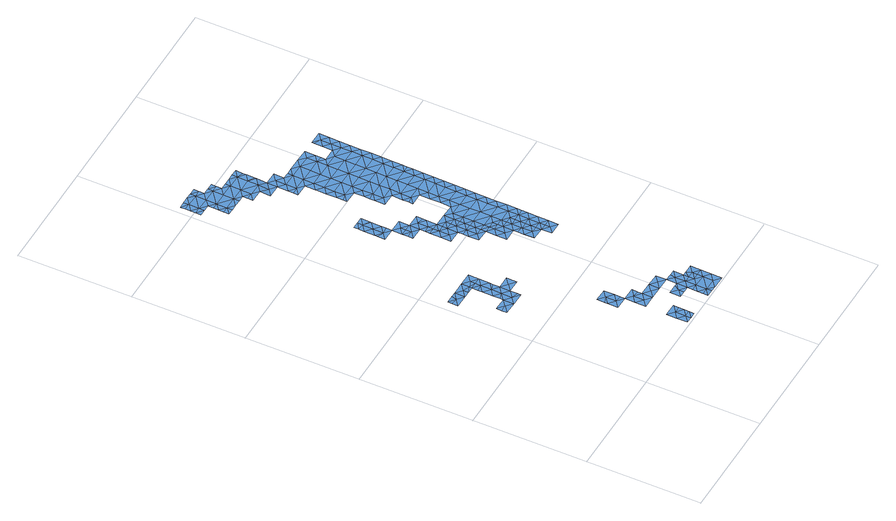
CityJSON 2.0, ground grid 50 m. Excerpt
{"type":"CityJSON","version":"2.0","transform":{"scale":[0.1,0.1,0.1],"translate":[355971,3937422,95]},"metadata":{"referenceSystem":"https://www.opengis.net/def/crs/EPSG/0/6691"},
"CityObjects":{
"waterbody1":{"type":"WaterBody","attributes":{"name":"9","class":"1140","function":"1","WaterBodyRiverFloodingRiskAttribute.description":"5","WaterBodyRiverFloodingRiskAttribute.rankOrg":"1","WaterBodyRiverFloodingRiskAttribute.adminType":"2","WaterBodyRiverFloodingRiskAttribute.scale":"L1"},"geometry":[{"type":"MultiSurface","lod":"1","boundaries":[[[0,1,2]],[[3,4,5]],[[6,5,7]],[[5,6,3]],[[5,4,8]],[[0,9,1]],[[1,9,4]],[[10,5,8]],[[5,10,7]],[[0,11,9]],[[9,11,8]],[[8,4,9]]]}]},
"waterbody2":{"type":"WaterBody","attributes":{"name":"9","class":"1140","function":"1","WaterBodyRiverFloodingRiskAttribute.description":"5","WaterBodyRiverFloodingRiskAttribute.rankOrg":"1","WaterBodyRiverFloodingRiskAttribute.adminType":"2","WaterBodyRiverFloodingRiskAttribute.scale":"L1"},"geometry":[{"type":"MultiSurface","lod":"1","boundaries":[[[2,12,13]],[[14,13,15]],[[14,16,13]],[[17,16,14]],[[18,13,19]],[[20,21,22]],[[20,23,21]],[[24,25,20]],[[25,24,26]],[[17,14,22]],[[26,24,27]],[[27,24,28]],[[29,30,31]],[[32,29,31]],[[33,34,25]],[[28,24,14]],[[28,14,15]],[[24,20,22]],[[26,33,25]],[[35,20,25]],[[30,33,31]],[[16,19,13]],[[2,13,18]],[[33,26,31]],[[32,31,26]],[[35,25,34]],[[21,23,36]],[[22,21,36]],[[15,13,12]],[[14,24,22]]]}]},
"waterbody3":{"type":"WaterBody","attributes":{"name":"9","class":"1140","function":"1","WaterBodyRiverFloodingRiskAttribute.description":"5","WaterBodyRiverFloodingRiskAttribute.rankOrg":"1","WaterBodyRiverFloodingRiskAttribute.adminType":"2","WaterBodyRiverFloodingRiskAttribute.scale":"L1"},"geometry":[{"type":"MultiSurface","lod":"1","boundaries":[[[37,38,39]],[[40,41,42]],[[41,43,42]],[[43,44,42]],[[37,40,42]],[[45,44,43]],[[39,40,37]],[[38,37,46]],[[46,37,47]],[[47,37,42]],[[47,42,44]]]}]},
"waterbody4":{"type":"WaterBody","attributes":{"name":"9","class":"1140","function":"1","WaterBodyRiverFloodingRiskAttribute.description":"5","WaterBodyRiverFloodingRiskAttribute.rankOrg":"2","WaterBodyRiverFloodingRiskAttribute.adminType":"2","WaterBodyRiverFloodingRiskAttribute.scale":"L1"},"geometry":[{"type":"MultiSurface","lod":"1","boundaries":[[[0,2,18]],[[11,0,48]],[[48,0,18]],[[19,49,48]],[[18,19,48]],[[49,11,48]]]}]},
"waterbody5":{"type":"WaterBody","attributes":{"name":"9","class":"1140","function":"1","WaterBodyRiverFloodingRiskAttribute.description":"5","WaterBodyRiverFloodingRiskAttribute.rankOrg":"1","WaterBodyRiverFloodingRiskAttribute.adminType":"2","WaterBodyRiverFloodingRiskAttribute.scale":"L1"},"geometry":[{"type":"MultiSurface","lod":"1","boundaries":[[[50,51,52]],[[51,50,53]],[[54,51,53]],[[55,56,57]],[[58,51,54]],[[56,59,57]],[[52,56,55]],[[52,51,56]],[[58,56,51]],[[58,59,56]]]}]},
"waterbody6":{"type":"WaterBody","attributes":{"name":"9","class":"1140","function":"1","WaterBodyRiverFloodingRiskAttribute.description":"5","WaterBodyRiverFloodingRiskAttribute.rankOrg":"1","WaterBodyRiverFloodingRiskAttribute.adminType":"2","WaterBodyRiverFloodingRiskAttribute.scale":"L1"},"geometry":[{"type":"MultiSurface","lod":"1","boundaries":[[[60,61,57]],[[62,61,60]],[[62,60,63]],[[64,63,60]],[[65,64,60]],[[66,63,64]],[[64,67,66]],[[65,67,64]],[[57,65,60]]]}]},
"waterbody7":{"type":"WaterBody","attributes":{"name":"9","class":"1140","function":"1","WaterBodyRiverFloodingRiskAttribute.description":"5","WaterBodyRiverFloodingRiskAttribute.rankOrg":"2","WaterBodyRiverFloodingRiskAttribute.adminType":"2","WaterBodyRiverFloodingRiskAttribute.scale":"L1"},"geometry":[{"type":"MultiSurface","lod":"1","boundaries":[[[68,69,70]],[[71,72,73]],[[73,72,70]],[[68,72,71]],[[68,63,69]],[[66,69,63]],[[66,70,69]],[[72,68,70]]]}]},
"waterbody8":{"type":"WaterBody","attributes":{"name":"9","class":"1140","function":"1","WaterBodyRiverFloodingRiskAttribute.description":"5","WaterBodyRiverFloodingRiskAttribute.rankOrg":"1","WaterBodyRiverFloodingRiskAttribute.adminType":"2","WaterBodyRiverFloodingRiskAttribute.scale":"L1"},"geometry":[{"type":"MultiSurface","lod":"1","boundaries":[[[74,75,76]],[[77,75,78]],[[79,78,80]],[[81,79,82]],[[83,81,84]],[[84,81,85]],[[85,81,82]],[[82,79,80]],[[86,87,80]],[[88,73,89]],[[89,90,88]],[[89,87,90]],[[89,80,87]],[[89,82,80]],[[89,73,82]],[[91,92,93]],[[94,92,91]],[[95,75,77]],[[95,76,75]],[[93,96,91]],[[97,98,96]],[[96,93,99]],[[97,96,99]],[[86,80,98]],[[80,78,98]],[[98,78,96]],[[100,81,83]],[[100,79,81]],[[101,78,79]],[[101,77,78]],[[78,75,96]],[[96,75,91]],[[75,94,91]],[[74,94,75]]]}]},
"waterbody9":{"type":"WaterBody","attributes":{"name":"9","class":"1140","function":"1","WaterBodyRiverFloodingRiskAttribute.description":"5","WaterBodyRiverFloodingRiskAttribute.rankOrg":"2","WaterBodyRiverFloodingRiskAttribute.adminType":"2","WaterBodyRiverFloodingRiskAttribute.scale":"L1"},"geometry":[{"type":"MultiSurface","lod":"1","boundaries":[[[102,103,104]],[[102,105,103]],[[106,107,105]],[[105,102,106]],[[108,109,110]],[[109,108,104]],[[104,111,109]],[[112,111,104]],[[107,106,113]],[[102,114,106]],[[112,104,103]],[[108,115,104]],[[116,106,114]],[[114,102,115]],[[115,102,104]],[[106,117,113]],[[117,106,116]]]}]},
"waterbody10":{"type":"WaterBody","attributes":{"name":"9","class":"1140","function":"1","WaterBodyRiverFloodingRiskAttribute.description":"5","WaterBodyRiverFloodingRiskAttribute.rankOrg":"2","WaterBodyRiverFloodingRiskAttribute.adminType":"2","WaterBodyRiverFloodingRiskAttribute.scale":"L1"},"geometry":[{"type":"MultiSurface","lod":"1","boundaries":[[[118,119,120]],[[121,122,118]],[[122,123,118]],[[119,118,123]],[[124,121,118]],[[120,124,118]]]}]},
"waterbody11":{"type":"WaterBody","attributes":{"name":"9","class":"1140","function":"1","WaterBodyRiverFloodingRiskAttribute.description":"5","WaterBodyRiverFloodingRiskAttribute.rankOrg":"2","WaterBodyRiverFloodingRiskAttribute.adminType":"2","WaterBodyRiverFloodingRiskAttribute.scale":"L1"},"geometry":[{"type":"MultiSurface","lod":"1","boundaries":[[[125,99,126]],[[97,99,125]],[[86,98,125]],[[125,126,127]],[[125,98,97]],[[86,125,127]],[[86,127,87]]]}]},
"waterbody12":{"type":"WaterBody","attributes":{"name":"9","class":"1140","function":"1","WaterBodyRiverFloodingRiskAttribute.description":"5","WaterBodyRiverFloodingRiskAttribute.rankOrg":"1","WaterBodyRiverFloodingRiskAttribute.adminType":"2","WaterBodyRiverFloodingRiskAttribute.scale":"L1"},"geometry":[{"type":"MultiSurface","lod":"1","boundaries":[[[113,128,129]],[[121,129,128]],[[123,122,128]],[[128,122,121]],[[113,123,128]]]}]},
"waterbody13":{"type":"WaterBody","attributes":{"name":"9","class":"1140","function":"1","WaterBodyRiverFloodingRiskAttribute.description":"5","WaterBodyRiverFloodingRiskAttribute.rankOrg":"2","WaterBodyRiverFloodingRiskAttribute.adminType":"2","WaterBodyRiverFloodingRiskAttribute.scale":"L1"},"geometry":[{"type":"MultiSurface","lod":"1","boundaries":[[[130,131,132]],[[133,130,134]],[[133,135,136]],[[137,138,135]],[[139,133,134]],[[133,139,140]],[[140,141,137]],[[142,137,141]],[[138,137,142]],[[143,144,145]],[[144,143,134]],[[133,140,137]],[[136,146,133]],[[146,130,133]],[[146,147,130]],[[147,131,130]],[[148,149,150]],[[149,151,150]],[[151,152,150]],[[145,150,152]],[[150,145,144]],[[137,135,133]],[[130,153,134]],[[132,153,130]],[[144,134,153]],[[153,150,144]],[[148,150,153]]]}]},
"waterbody14":{"type":"WaterBody","attributes":{"name":"9","class":"1140","function":"1","WaterBodyRiverFloodingRiskAttribute.description":"5","WaterBodyRiverFloodingRiskAttribute.rankOrg":"1","WaterBodyRiverFloodingRiskAttribute.adminType":"2","WaterBodyRiverFloodingRiskAttribute.scale":"L1"},"geometry":[{"type":"MultiSurface","lod":"1","boundaries":[[[154,155,151]],[[152,151,155]],[[156,154,149]],[[151,149,154]],[[156,157,154]],[[158,157,156]],[[159,157,158]],[[159,121,157]],[[155,154,124]],[[154,157,124]],[[121,124,157]]]}]},
"waterbody15":{"type":"WaterBody","attributes":{"name":"9","class":"1140","function":"1","WaterBodyRiverFloodingRiskAttribute.description":"5","WaterBodyRiverFloodingRiskAttribute.rankOrg":"1","WaterBodyRiverFloodingRiskAttribute.adminType":"2","WaterBodyRiverFloodingRiskAttribute.scale":"L1"},"geometry":[{"type":"MultiSurface","lod":"1","boundaries":[[[160,161,162]],[[163,164,165]],[[164,163,166]],[[163,167,166]],[[168,167,163]],[[168,169,167]],[[168,170,169]],[[170,168,171]],[[171,168,172]],[[173,172,168]],[[172,173,174]],[[175,174,173]],[[176,174,175]],[[174,176,177]],[[175,178,176]],[[173,179,180]],[[173,163,179]],[[181,179,163]],[[182,183,184]],[[185,186,187]],[[186,188,189]],[[188,190,191]],[[192,193,194]],[[194,195,191]],[[188,191,195]],[[188,195,189]],[[187,186,189]],[[131,187,189]],[[149,196,197]],[[132,196,153]],[[148,153,196]],[[148,196,149]],[[198,199,200]],[[201,198,200]],[[138,202,135]],[[185,203,204]],[[203,146,136]],[[147,187,131]],[[187,203,185]],[[203,187,146]],[[147,146,187]],[[136,135,203]],[[135,202,203]],[[203,202,204]],[[204,202,201]],[[205,201,202]],[[138,205,202]],[[142,205,138]],[[132,131,196]],[[196,131,197]],[[197,131,189]],[[195,197,189]],[[194,191,192]],[[206,192,191]],[[190,206,191]],[[207,206,190]],[[183,207,190]],[[183,190,184]],[[188,184,190]],[[186,184,188]],[[185,184,186]],[[208,184,185]],[[184,208,182]],[[182,208,209]],[[210,209,208]],[[209,210,211]],[[211,210,212]],[[212,210,204]],[[212,204,200]],[[212,200,213]],[[214,213,200]],[[215,216,217]],[[217,216,218]],[[219,218,216]],[[220,221,217]],[[221,222,217]],[[223,224,172]],[[172,225,223]],[[172,177,225]],[[177,172,174]],[[180,175,173]],[[226,178,227]],[[222,228,217]],[[192,229,230]],[[231,232,233]],[[226,234,176]],[[234,235,176]],[[236,235,234]],[[237,235,236]],[[238,235,237]],[[239,240,241]],[[241,240,242]],[[243,242,240]],[[244,242,243]],[[244,245,246]],[[245,244,247]],[[245,247,248]],[[245,248,249]],[[248,250,249]],[[248,251,250]],[[248,252,251]],[[251,252,253]],[[254,253,252]],[[253,254,255]],[[255,254,256]],[[257,255,256]],[[258,259,260]],[[259,261,260]],[[259,262,261]],[[263,264,265]],[[266,264,263]],[[267,264,266]],[[260,264,267]],[[260,267,268]],[[260,268,255]],[[255,268,251]],[[268,269,251]],[[266,269,268]],[[266,270,269]],[[271,272,273]],[[274,273,263]],[[275,274,276]],[[275,276,277]],[[278,277,169]],[[277,279,169]],[[278,169,280]],[[281,280,170]],[[249,282,283]],[[284,282,250]],[[284,250,285]],[[250,269,285]],[[286,245,283]],[[278,280,287]],[[287,271,278]],[[271,277,278]],[[288,167,279]],[[166,167,288]],[[277,271,275]],[[275,273,274]],[[289,274,263]],[[271,273,275]],[[270,285,269]],[[266,268,267]],[[263,265,289]],[[261,290,264]],[[262,290,261]],[[260,261,264]],[[160,291,292]],[[258,260,257]],[[255,257,260]],[[257,256,291]],[[253,255,251]],[[250,251,269]],[[249,250,282]],[[245,249,283]],[[246,245,286]],[[244,243,247]],[[240,293,243]],[[294,281,170]],[[224,171,172]],[[171,294,170]],[[280,169,170]],[[279,167,169]],[[163,173,168]],[[163,165,181]],[[254,295,256]],[[254,296,295]],[[297,298,299]],[[295,296,300]],[[301,302,303]],[[304,300,296]],[[301,305,302]],[[302,305,306]],[[307,296,254]],[[254,252,307]],[[247,252,248]],[[293,247,243]],[[306,305,308]],[[240,309,293]],[[240,310,309]],[[302,306,311]],[[311,312,313]],[[309,310,314]],[[310,240,239]],[[315,316,317]],[[318,319,320]],[[321,312,317]],[[312,321,322]],[[323,324,322]],[[323,325,326]],[[325,319,230]],[[193,192,230]],[[206,327,192]],[[328,327,206]],[[326,229,329]],[[329,327,328]],[[328,206,207]],[[177,235,238]],[[330,177,238]],[[330,331,177]],[[332,333,334]],[[334,333,237]],[[335,334,237]],[[336,335,337]],[[337,338,336]],[[339,338,337]],[[339,337,340]],[[236,340,337]],[[225,331,341]],[[341,342,225]],[[225,342,343]],[[215,217,228]],[[220,217,218]],[[216,344,219]],[[200,199,214]],[[204,201,200]],[[210,185,204]],[[345,211,212]],[[210,208,185]],[[327,329,229]],[[327,229,192]],[[229,325,230]],[[325,229,326]],[[322,325,323]],[[321,325,322]],[[321,319,325]],[[317,319,321]],[[319,317,320]],[[316,320,317]],[[346,320,316]],[[347,320,346]],[[347,318,320]],[[230,318,193]],[[230,319,318]],[[239,348,310]],[[315,310,348]],[[315,314,310]],[[315,317,314]],[[312,314,317]],[[311,314,312]],[[314,311,309]],[[306,309,311]],[[309,306,293]],[[308,293,306]],[[308,247,293]],[[308,252,247]],[[308,305,252]],[[252,305,307]],[[305,296,307]],[[301,296,305]],[[296,301,304]],[[303,304,301]],[[343,223,225]],[[237,337,335]],[[177,331,225]],[[333,238,237]],[[337,237,236]],[[176,235,177]],[[178,226,176]],[[234,231,236]],[[231,233,236]],[[233,340,236]],[[349,303,302]],[[302,350,349]],[[302,311,350]],[[350,311,313]],[[350,313,351]],[[351,313,352]],[[352,313,324]],[[313,322,324]],[[313,312,322]],[[350,351,349]],[[299,295,300]],[[298,295,299]],[[295,298,256]],[[298,291,256]],[[291,298,292]],[[292,298,297]],[[297,353,292]],[[161,292,353]],[[292,161,160]],[[290,265,264]],[[162,161,354]],[[354,161,355]],[[356,344,357]],[[357,344,216]],[[357,216,358]],[[358,216,215]],[[359,273,272]],[[273,359,263]],[[272,360,359]],[[359,360,361]],[[270,359,361]],[[266,359,270]],[[266,263,359]],[[161,353,355]],[[362,357,358]],[[213,356,357]],[[212,213,357]],[[345,357,362]],[[357,345,212]]]}]},
"waterbody16":{"type":"WaterBody","attributes":{"name":"9","class":"1140","function":"1","WaterBodyRiverFloodingRiskAttribute.description":"5","WaterBodyRiverFloodingRiskAttribute.rankOrg":"2","WaterBodyRiverFloodingRiskAttribute.adminType":"2","WaterBodyRiverFloodingRiskAttribute.scale":"L1"},"geometry":[{"type":"MultiSurface","lod":"1","boundaries":[[[363,364,365]],[[366,367,142]],[[367,366,368]],[[369,370,364]],[[205,142,367]],[[219,344,365]],[[218,219,365]],[[371,220,218]],[[220,371,221]],[[214,199,372]],[[356,213,372]],[[201,205,198]],[[364,371,365]],[[371,218,365]],[[198,367,199]],[[199,367,368]],[[370,221,371]],[[364,370,371]],[[363,365,373]],[[374,373,368]],[[344,372,365]],[[356,372,344]],[[198,205,367]],[[372,373,365]],[[372,199,373]],[[374,368,366]],[[213,214,372]],[[199,368,373]]]}]},
"waterbody17":{"type":"WaterBody","attributes":{"name":"9","class":"1140","function":"1","WaterBodyRiverFloodingRiskAttribute.description":"5","WaterBodyRiverFloodingRiskAttribute.rankOrg":"2","WaterBodyRiverFloodingRiskAttribute.adminType":"2","WaterBodyRiverFloodingRiskAttribute.scale":"L1"},"geometry":[{"type":"MultiSurface","lod":"1","boundaries":[[[375,221,376]],[[376,377,375]],[[377,228,375]],[[222,221,375]],[[375,228,222]]]}]}
},
"vertices":[
[158,859,4],[128,848,4],[157,847,4],[44,849,4],[101,848,4],[73,872,4],[45,876,4],[45,895,4],[102,894,4],[130,871,4],[80,895,4],[158,893,4],
[157,821,4],[185,824,4],[185,777,4],[157,801,4],[213,800,4],[213,786,4],[186,847,4],[214,846,4],[212,708,4],[241,730,4],[213,754,4],[269,707,4],[184,731,4],[183,685,4],[155,708,4],[155,722,4],[156,755,4],[98,684,4],[98,663,4],[127,686,4],[99,709,4],[154,662,4],[211,661,4],[211,675,4],[269,753,4],
[400,80,9],[429,103,9],[372,104,9],[371,58,9],[371,12,9],[399,34,9],[399,11,9],[428,34,9],[427,11,9],[428,80,9],[428,57,9],
[186,870,4],[215,892,4],
[377,381,9],[348,359,9],[376,335,9],[320,382,9],[319,350,9],[375,307,9],[347,312,9],[375,289,9],[319,336,9],[318,290,9],
[403,265,9],[432,288,9],[431,263,9],[431,242,9],[402,219,9],[374,243,9],[430,195,9],[374,196,9],
[488,241,9],[459,218,9],[487,195,9],[544,240,9],[516,217,9],[544,194,9],
[573,8,8],[569,31,9],[541,9,9],[541,55,9],[570,78,9],[542,101,9],[571,124,9],[514,125,9],[543,147,9],[485,102,9],[486,148,9],[527,148,9],[599,123,8],[599,147,8],[575,193,9],[571,170,9],[600,193,9],[626,31,8],[654,7,8],[655,53,8],[597,8,8],[541,32,9],[627,77,8],[627,100,8],[599,100,8],[655,99,8],[514,102,9],[542,78,9],
[250,1331,28],[279,1354,29],[251,1377,29],[278,1307,28],[250,1285,28],[278,1288,28],[223,1380,29],[251,1400,29],[223,1401,29],[280,1400,29],[279,1359,29],[277,1261,28],[222,1308,28],[222,1355,29],[221,1296,28],[221,1262,28],
[305,1191,28],[276,1189,28],[276,1169,28],[333,1214,28],[305,1215,28],[277,1215,28],[333,1168,28],
[627,123,8],[656,146,8],[619,146,8],
[305,1238,28],[334,1260,28],
[416,1051,27],[444,1074,27],[416,1074,27],[415,1005,27],[387,1028,27],[443,981,27],[443,1004,27],[414,958,27],[443,958,27],[387,1007,27],[386,982,27],[386,936,27],[442,935,27],[330,1029,27],[359,1052,27],[331,1075,27],[444,1027,27],[444,1050,27],[388,1098,27],[389,1121,27],[360,1098,27],[360,1121,28],[332,1122,28],[388,1075,27],
[361,1144,28],[332,1143,28],[389,1167,28],[361,1190,28],[390,1184,28],[390,1213,28],
[568,1719,29],[597,1741,29],[569,1753,29],[260,1932,32],[288,1924,32],[289,1954,32],[288,1908,32],[259,1886,32],[203,1886,32],[258,1839,32],[202,1840,32],[174,1864,32],[146,1887,32],[203,1933,32],[147,1934,32],[175,1956,32],[147,1980,32],[90,1935,32],[176,1979,32],[232,1955,32],[204,1956,32],[260,1955,32],[614,1025,27],[614,1071,27],[586,1048,27],[528,1003,27],[529,1049,27],[472,1050,27],[530,1095,27],[473,1096,27],[586,1094,27],[530,1142,28],[531,1188,28],[503,1211,28],[503,1165,28],[502,1119,27],[416,1097,27],[445,1120,27],[498,911,27],[498,888,27],[527,910,27],[499,934,27],[471,958,27],[472,1004,27],[527,957,27],[470,934,27],[587,1141,28],[615,1117,28],[585,1002,27],[613,978,27],[584,956,27],[612,932,27],[583,910,27],[555,887,27],[526,887,27],[610,794,27],[582,817,27],[581,771,27],[553,794,27],[554,818,27],[553,771,27],[552,748,27],[581,748,27],[117,1865,32],[146,1864,32],[89,1888,32],[148,2003,32],[176,2002,32],[609,747,27],[589,1233,28],[532,1234,28],[120,2027,32],[120,2050,33],[92,2050,33],[119,2003,32],[91,1981,32],[92,2027,32],[34,1982,33],[62,1958,33],[393,1398,29],[422,1421,29],[393,1419,29],[394,1444,29],[422,1467,29],[394,1490,29],[367,1514,29],[338,1491,29],[423,1513,29],[424,1559,29],[367,1560,29],[368,1606,29],[425,1606,29],[481,1558,29],[481,1605,29],[538,1604,29],[482,1651,29],[539,1650,29],[511,1673,29],[511,1695,29],[511,1720,29],[483,1697,29],[484,1743,29],[512,1766,29],[370,1745,29],[427,1744,29],[399,1768,29],[370,1699,29],[426,1698,29],[425,1652,29],[369,1653,29],[341,1676,29],[286,1770,29],[285,1723,29],[314,1746,29],[342,1769,29],[314,1792,29],[343,1815,29],[286,1816,30],[258,1793,29],[287,1862,32],[230,1817,31],[173,1818,31],[339,1584,29],[339,1538,29],[340,1628,29],[340,1630,29],[338,1509,29],[229,1770,29],[287,1868,32],[371,1768,29],[456,1767,29],[567,1673,29],[596,1695,29],[479,1466,29],[174,1841,32],[595,1603,29],[594,1557,29],[624,1672,29],[595,1649,29],[623,1625,29],[623,1579,29],[593,1510,29],[592,1464,29],[621,1487,29],[622,1533,29],[536,1511,29],[536,1465,29],[537,1557,29],[480,1512,29],[478,1420,29],[421,1374,29],[535,1419,29],[534,1373,29],[591,1372,29],[478,1374,29],[449,1351,29],[448,1305,28],[477,1327,28],[504,1258,28],[533,1280,28],[476,1281,28],[533,1326,28],[590,1325,28],[618,1302,28],[619,1348,28],[589,1279,28],[617,1256,28],[588,1187,28],[616,1163,28],[617,1209,28],[62,1935,33],[61,1912,33],[5,1959,33],[34,1959,33],[6,1982,33],[6,2005,33],[7,2028,33],[35,2028,33],[7,2051,33],[35,2051,33],[64,2051,33],[61,1889,33],[61,1866,33],[89,1865,32],[554,841,27],[611,886,27],[448,1276,28],[447,1258,28],[392,1352,29],[620,1441,29],[592,1418,29],[620,1394,29],[619,1373,29],[625,1718,29],[569,1765,29],[626,1764,29],[554,864,27],[583,863,27],[611,840,27],[313,1700,29],[285,1699,29],[284,1677,29],[611,863,27],
[497,822,27],[497,795,27],[525,818,27],[441,889,27],[470,911,27],[469,865,27],[496,749,27],[497,749,27],[525,772,27],[526,864,27],[497,842,27],[441,842,27],
[580,725,27],[552,702,27],[608,701,27]
]}
